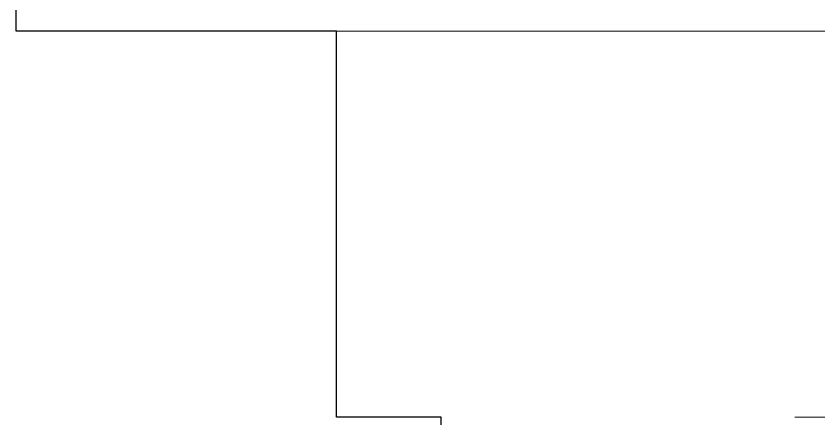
# Model space of a CAD drawing. Header units: millimetres. Extents: x -667 to -468, y -723 to -475.
# Drawn here: x -658.772 to -657.94, y -487.549 to -487.129 of the extents above; entities that cross this region are included whole.
import ezdxf

# ---------------------------------------------------------------- set-up
doc = ezdxf.new("R2010")
doc.units = ezdxf.units.MM
doc.layers.get('0').update_dxf_attribs({"lineweight": 9})
doc.layers.add('dinding', color=36, linetype='Continuous', lineweight=9)

msp = doc.modelspace()

# ---------------------------------------------------------------- linework, layer by layer
at = {"lineweight": 30}
msp.add_lwpolyline([(-658.33154, -487.55293), (-658.33154, -487.54493), (-658.44034, -487.54493), (-658.44034, -487.14493), (-658.77234, -487.14493), (-658.77234, -487.11339)], dxfattribs=at)
at = {"layer": 'dinding'}
for p, q in [((-658.77234, -487.11339), (-658.77234, -487.14493)), ((-658.44034, -487.14493), (-658.77234, -487.14493)), ((-658.44034, -487.54493), (-658.44034, -487.14493)), ((-658.44034, -487.14493), (-657.85624, -487.14493)), ((-658.33154, -487.54493), (-658.44034, -487.54493)), ((-657.96504, -487.54493), (-657.85624, -487.54493))]:
    msp.add_line(p, q, dxfattribs=at)

doc.saveas('drawing.dxf')
